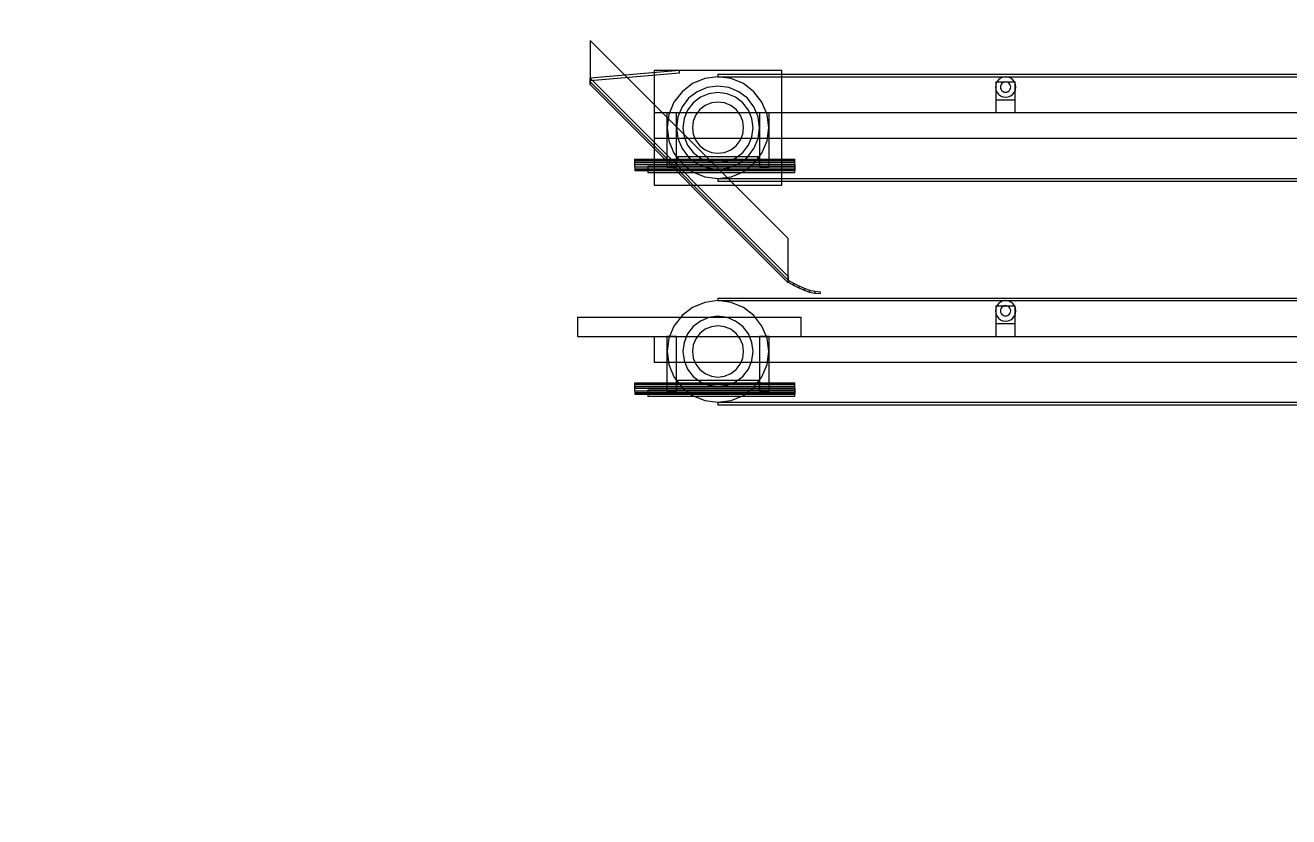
# Model space of a CAD drawing. Header units: millimetres. Extents: x -191664 to 191490, y -197311 to 10263.
# Drawn here: x -634 to 1343, y -178701 to -177463 of the extents above; entities that cross this region are included whole.
import ezdxf

# ---------------------------------------------------------------- set-up
doc = ezdxf.new("R2010")
doc.units = ezdxf.units.MM
doc.layers.add('R15_COTAS_TRANSPORTE_P', color=1, linetype='Continuous', lineweight=0)
doc.layers.add('R15_SECADO_6_PISOS_P', color=3, linetype='Continuous', lineweight=0)
doc.dimstyles.new('PLANTA_20', dxfattribs={"dimtxt": 50, "dimasz": 30, "dimexe": 30, "dimexo": 16, "dimgap": 20, "dimtad": 1, "dimtih": 1, "dimtoh": 1, "dimdec": 1, "dimzin": 0, "dimdsep": 46, "dimcen": 0.09, "dimadec": 0, "dimazin": 0, "dimtfac": 1, "dimtdec": 4, "dimtofl": 0, "dimtmove": 0, "dimatfit": 3, "dimfxl": 1, "dimtolj": 1, "dimtzin": 0, "dimarcsym": 0})

# ---------------------------------------------------------------- blocks, each defined once
blk = doc.blocks.new('*D131')
at = {"layer": 'Defpoints', "color": 0, "transparency": 16777216}
for p in [(1100, -183968.1), (1139.8, -184162.7), (1104.6, -184212), (1304.6, -184212), (1304.6, -184212)]:
    blk.add_point(p, dxfattribs=at)
at = {"layer": 'R15_COTAS_TRANSPORTE_P', "color": 0, "lineweight": -2, "transparency": 16777216}
blk.add_arc((1304.6, -184212), 172, 140.0034, 169.9966, dxfattribs=at)
at = {"layer": 'R15_COTAS_TRANSPORTE_P', "color": 0, "transparency": 16777216}
for points in [[(1169.3, -184097.9), (1176.3, -184105), (1194, -184080.2)], [(1140.2, -184182.6), (1130.2, -184181.7), (1132.6, -184212)]]:
    blk.add_solid(points, dxfattribs=at)
blk = doc.blocks.new('*D132')
at = {"layer": 'Defpoints', "color": 0, "transparency": 16777216}
for p in [(-500, -194490), (-500, -194490), (500, -194490), (203.3, -194656.7), (439.7, -194832)]:
    blk.add_point(p, dxfattribs=at)
at = {"layer": 'R15_COTAS_TRANSPORTE_P', "color": 0, "lineweight": -2, "transparency": 16777216}
blk.add_arc((-500, -194490), 722.8, 342.3783, 357.6217, dxfattribs=at)
at = {"layer": 'R15_COTAS_TRANSPORTE_P', "color": 0, "transparency": 16777216}
for points in [[(217.2, -194519.9), (227.1, -194520.1), (222.8, -194490)], [(193.6, -194710.4), (184.1, -194707.2), (179.2, -194737.2)]]:
    blk.add_solid(points, dxfattribs=at)
blk = doc.blocks.new('*D133')
at = {"layer": 'Defpoints', "color": 0, "transparency": 16777216}
for p in [(439.7, -194148), (217.9, -194406.1), (-500, -194490), (-500, -194490), (500, -194490)]:
    blk.add_point(p, dxfattribs=at)
at = {"layer": 'R15_COTAS_TRANSPORTE_P', "color": 0, "lineweight": -2, "transparency": 16777216}
blk.add_arc((-500, -194490), 722.8, 2.3783, 17.6217, dxfattribs=at)
at = {"layer": 'R15_COTAS_TRANSPORTE_P', "color": 0, "transparency": 16777216}
for points in [[(184.1, -194272.8), (193.6, -194269.6), (179.2, -194242.8)], [(227.1, -194459.9), (217.2, -194460.1), (222.8, -194490)]]:
    blk.add_solid(points, dxfattribs=at)

msp = doc.modelspace()

# ---------------------------------------------------------------- linework, layer by layer
at = {"layer": 'R15_SECADO_6_PISOS_P', "color": 253, "true_color": 0xa8b3b5}
for p, q in [((560, -177797), (250, -177487)), ((250, -177487), (250, -177556)), ((390, -177534), (250, -177546)), ((390, -177538), (250, -177550)), ((250, -177546), (250, -177550)), ((250, -177552), (560, -177862)), ((250, -177556), (250, -177552)), ((390, -177538), (390, -177534)), ((250, -177556), (560, -177866)), ((560, -177866), (560, -177797)), ((560, -177862), (560, -177866))]:
    msp.add_line(p, q, dxfattribs=at)
at = {"layer": 'R15_SECADO_6_PISOS_P', "color": 254, "true_color": 0xd2d7cc}
for p, q in [((250, -177546), (560, -177856)), ((250, -177552), (250, -177546)), ((560, -177856), (560, -177862))]:
    msp.add_line(p, q, dxfattribs=at)
at = {"layer": 'R15_SECADO_6_PISOS_P', "color": 33, "true_color": 0xb7a252}
for p, q in [((350, -177533.5), (550, -177533.5)), ((350, -177533.5), (350, -177713.5)), ((550, -177713.5), (550, -177533.5)), ((350, -177713.5), (550, -177713.5))]:
    msp.add_line(p, q, dxfattribs=at)
at = {"layer": 'R15_SECADO_6_PISOS_P', "color": 253, "true_color": 0xa4b0b5}
for p, q in [((429.42, -177546.71), (410.25, -177554.65)), ((450, -177544), (429.42, -177546.71)), ((470.58, -177546.71), (450, -177544)), ((489.75, -177554.65), (470.58, -177546.71)), ((886.14, -177552), (884.55, -177555.86)), ((888.69, -177548.69), (886.14, -177552)), ((892, -177546.14), (888.69, -177548.69)), ((895.86, -177544.55), (892, -177546.14)), ((900, -177544), (895.86, -177544.55)), ((897.93, -177552.27), (896, -177553.07)), ((900, -177552), (897.93, -177552.27)), ((904.14, -177544.55), (900, -177544)), ((902.07, -177552.27), (900, -177552)), ((904, -177553.07), (902.07, -177552.27)), ((908, -177546.14), (904.14, -177544.55)), ((911.31, -177548.69), (908, -177546.14)), ((913.86, -177552), (911.31, -177548.69)), ((915.45, -177555.86), (913.86, -177552)), ((393.79, -177567.29), (381.15, -177583.75)), ((410.25, -177554.65), (393.79, -177567.29)), ((435.76, -177570.37), (422.5, -177575.87)), ((450, -177568.5), (435.76, -177570.37)), ((464.24, -177570.37), (450, -177568.5)), ((477.5, -177575.87), (464.24, -177570.37)), ((506.21, -177567.29), (489.75, -177554.65)), ((518.85, -177583.75), (506.21, -177567.29)), ((884.55, -177555.86), (884, -177560)), ((884, -177560), (884.55, -177564.14)), ((884.55, -177564.14), (886.14, -177568)), ((886.14, -177568), (888.69, -177571.31)), ((888.69, -177571.31), (892, -177573.86)), ((892.27, -177557.93), (892, -177560)), ((892, -177560), (892.27, -177562.07)), ((893.07, -177556), (892.27, -177557.93)), ((892.27, -177562.07), (893.07, -177564)), ((894.34, -177554.34), (893.07, -177556)), ((893.07, -177564), (894.34, -177565.66)), ((896, -177553.07), (894.34, -177554.34)), ((894.34, -177565.66), (896, -177566.93)), ((896, -177566.93), (897.93, -177567.73)), ((897.93, -177567.73), (900, -177568)), ((900, -177568), (902.07, -177567.73)), ((902.07, -177567.73), (904, -177566.93)), ((905.66, -177554.34), (904, -177553.07)), ((904, -177566.93), (905.66, -177565.66)), ((906.93, -177556), (905.66, -177554.34)), ((905.66, -177565.66), (906.93, -177564)), ((907.73, -177557.93), (906.93, -177556)), ((906.93, -177564), (907.73, -177562.07)), ((908, -177560), (907.73, -177557.93)), ((907.73, -177562.07), (908, -177560)), ((908, -177573.86), (911.31, -177571.31)), ((911.31, -177571.31), (913.86, -177568)), ((913.86, -177568), (915.45, -177564.14)), ((916, -177560), (915.45, -177555.86)), ((915.45, -177564.14), (916, -177560)), ((381.15, -177583.75), (373.21, -177602.92)), ((411.11, -177584.61), (402.37, -177596)), ((422.5, -177575.87), (411.11, -177584.61)), ((430, -177588.86), (421.72, -177595.22)), ((439.65, -177584.86), (430, -177588.86)), ((450, -177583.5), (439.65, -177584.86)), ((460.35, -177584.86), (450, -177583.5)), ((470, -177588.86), (460.35, -177584.86)), ((478.28, -177595.22), (470, -177588.86)), ((488.89, -177584.61), (477.5, -177575.87)), ((497.63, -177596), (488.89, -177584.61)), ((526.79, -177602.92), (518.85, -177583.75)), ((892, -177573.86), (895.86, -177575.45)), ((895.86, -177575.45), (900, -177576)), ((900, -177576), (904.14, -177575.45)), ((904.14, -177575.45), (908, -177573.86)), ((373.21, -177602.92), (370.5, -177623.5)), ((396.87, -177609.26), (395, -177623.5)), ((402.37, -177596), (396.87, -177609.26)), ((415.36, -177603.5), (411.36, -177613.15)), ((421.72, -177595.22), (415.36, -177603.5)), ((484.64, -177603.5), (478.28, -177595.22)), ((488.64, -177613.15), (484.64, -177603.5)), ((503.13, -177609.26), (497.63, -177596)), ((505, -177623.5), (503.13, -177609.26)), ((529.5, -177623.5), (526.79, -177602.92)), ((370.5, -177623.5), (373.21, -177644.08)), ((395, -177623.5), (396.87, -177637.74)), ((411.36, -177613.15), (410, -177623.5)), ((410, -177623.5), (411.36, -177633.85)), ((490, -177623.5), (488.64, -177613.15)), ((488.64, -177633.85), (490, -177623.5)), ((503.13, -177637.74), (505, -177623.5)), ((526.79, -177644.08), (529.5, -177623.5)), ((373.21, -177644.08), (381.15, -177663.25)), ((396.87, -177637.74), (402.37, -177651)), ((402.37, -177651), (411.11, -177662.39)), ((411.36, -177633.85), (415.36, -177643.5)), ((415.36, -177643.5), (421.72, -177651.78)), ((478.28, -177651.78), (484.64, -177643.5)), ((484.64, -177643.5), (488.64, -177633.85)), ((488.89, -177662.39), (497.63, -177651)), ((497.63, -177651), (503.13, -177637.74)), ((518.85, -177663.25), (526.79, -177644.08)), ((381.15, -177663.25), (393.79, -177679.71)), ((411.11, -177662.39), (422.5, -177671.13)), ((421.72, -177651.78), (430, -177658.14)), ((422.5, -177671.13), (435.76, -177676.63)), ((430, -177658.14), (439.65, -177662.14)), ((439.65, -177662.14), (450, -177663.5)), ((450, -177663.5), (460.35, -177662.14)), ((460.35, -177662.14), (470, -177658.14)), ((464.24, -177676.63), (477.5, -177671.13)), ((470, -177658.14), (478.28, -177651.78)), ((477.5, -177671.13), (488.89, -177662.39)), ((506.21, -177679.71), (518.85, -177663.25)), ((393.79, -177679.71), (410.25, -177692.35)), ((435.76, -177676.63), (450, -177678.5)), ((450, -177678.5), (464.24, -177676.63)), ((489.75, -177692.35), (506.21, -177679.71)), ((410.25, -177692.35), (429.42, -177700.29)), ((429.42, -177700.29), (450, -177703)), ((450, -177703), (470.58, -177700.29)), ((470.58, -177700.29), (489.75, -177692.35)), ((410.25, -177904.65), (393.79, -177917.29)), ((429.42, -177896.71), (410.25, -177904.65)), ((450, -177894), (429.42, -177896.71)), ((470.58, -177896.71), (450, -177894)), ((489.75, -177904.65), (470.58, -177896.71)), ((506.21, -177917.29), (489.75, -177904.65)), ((884.55, -177905.86), (884, -177910)), ((886.14, -177902), (884.55, -177905.86)), ((888.69, -177898.69), (886.14, -177902)), ((892, -177896.14), (888.69, -177898.69)), ((895.86, -177894.55), (892, -177896.14)), ((892.27, -177907.93), (892, -177910)), ((893.07, -177906), (892.27, -177907.93)), ((894.34, -177904.34), (893.07, -177906)), ((896, -177903.07), (894.34, -177904.34)), ((900, -177894), (895.86, -177894.55)), ((897.93, -177902.27), (896, -177903.07)), ((900, -177902), (897.93, -177902.27)), ((904.14, -177894.55), (900, -177894)), ((902.07, -177902.27), (900, -177902)), ((904, -177903.07), (902.07, -177902.27)), ((905.66, -177904.34), (904, -177903.07)), ((908, -177896.14), (904.14, -177894.55)), ((906.93, -177906), (905.66, -177904.34)), ((907.73, -177907.93), (906.93, -177906)), ((908, -177910), (907.73, -177907.93)), ((911.31, -177898.69), (908, -177896.14)), ((913.86, -177902), (911.31, -177898.69)), ((915.45, -177905.86), (913.86, -177902)), ((916, -177910), (915.45, -177905.86)), ((393.79, -177917.29), (381.15, -177933.75)), ((422.5, -177925.87), (411.11, -177934.61)), ((435.76, -177920.37), (422.5, -177925.87)), ((450, -177918.5), (435.76, -177920.37)), ((464.24, -177920.37), (450, -177918.5)), ((477.5, -177925.87), (464.24, -177920.37)), ((488.89, -177934.61), (477.5, -177925.87)), ((518.85, -177933.75), (506.21, -177917.29)), ((884, -177910), (884.55, -177914.14)), ((884.55, -177914.14), (886.14, -177918)), ((886.14, -177918), (888.69, -177921.31)), ((888.69, -177921.31), (892, -177923.86)), ((892, -177910), (892.27, -177912.07)), ((892, -177923.86), (895.86, -177925.45)), ((892.27, -177912.07), (893.07, -177914)), ((893.07, -177914), (894.34, -177915.66)), ((894.34, -177915.66), (896, -177916.93)), ((895.86, -177925.45), (900, -177926)), ((896, -177916.93), (897.93, -177917.73)), ((897.93, -177917.73), (900, -177918)), ((900, -177918), (902.07, -177917.73)), ((900, -177926), (904.14, -177925.45)), ((902.07, -177917.73), (904, -177916.93)), ((904, -177916.93), (905.66, -177915.66)), ((904.14, -177925.45), (908, -177923.86)), ((905.66, -177915.66), (906.93, -177914)), ((906.93, -177914), (907.73, -177912.07)), ((907.73, -177912.07), (908, -177910)), ((908, -177923.86), (911.31, -177921.31)), ((911.31, -177921.31), (913.86, -177918)), ((913.86, -177918), (915.45, -177914.14)), ((915.45, -177914.14), (916, -177910)), ((381.15, -177933.75), (373.21, -177952.92)), ((402.37, -177946), (396.87, -177959.26)), ((411.11, -177934.61), (402.37, -177946)), ((421.72, -177945.22), (415.36, -177953.5)), ((430, -177938.86), (421.72, -177945.22)), ((439.65, -177934.86), (430, -177938.86)), ((450, -177933.5), (439.65, -177934.86)), ((460.35, -177934.86), (450, -177933.5)), ((470, -177938.86), (460.35, -177934.86)), ((478.28, -177945.22), (470, -177938.86)), ((484.64, -177953.5), (478.28, -177945.22)), ((497.63, -177946), (488.89, -177934.61)), ((503.13, -177959.26), (497.63, -177946)), ((526.79, -177952.92), (518.85, -177933.75)), ((373.21, -177952.92), (370.5, -177973.5)), ((396.87, -177959.26), (395, -177973.5)), ((411.36, -177963.15), (410, -177973.5)), ((415.36, -177953.5), (411.36, -177963.15)), ((488.64, -177963.15), (484.64, -177953.5)), ((490, -177973.5), (488.64, -177963.15)), ((505, -177973.5), (503.13, -177959.26)), ((529.5, -177973.5), (526.79, -177952.92)), ((370.5, -177973.5), (373.21, -177994.08)), ((395, -177973.5), (396.87, -177987.74)), ((396.87, -177987.74), (402.37, -178001)), ((410, -177973.5), (411.36, -177983.85)), ((411.36, -177983.85), (415.36, -177993.5)), ((484.64, -177993.5), (488.64, -177983.85)), ((488.64, -177983.85), (490, -177973.5)), ((497.63, -178001), (503.13, -177987.74)), ((503.13, -177987.74), (505, -177973.5)), ((526.79, -177994.08), (529.5, -177973.5)), ((373.21, -177994.08), (381.15, -178013.25)), ((402.37, -178001), (411.11, -178012.39)), ((415.36, -177993.5), (421.72, -178001.78)), ((421.72, -178001.78), (430, -178008.14)), ((470, -178008.14), (478.28, -178001.78)), ((478.28, -178001.78), (484.64, -177993.5)), ((488.89, -178012.39), (497.63, -178001)), ((518.85, -178013.25), (526.79, -177994.08)), ((381.15, -178013.25), (393.79, -178029.71)), ((411.11, -178012.39), (422.5, -178021.13)), ((422.5, -178021.13), (435.76, -178026.63)), ((430, -178008.14), (439.65, -178012.14)), ((435.76, -178026.63), (450, -178028.5)), ((439.65, -178012.14), (450, -178013.5)), ((450, -178013.5), (460.35, -178012.14)), ((450, -178028.5), (464.24, -178026.63)), ((460.35, -178012.14), (470, -178008.14)), ((464.24, -178026.63), (477.5, -178021.13)), ((477.5, -178021.13), (488.89, -178012.39)), ((506.21, -178029.71), (518.85, -178013.25)), ((393.79, -178029.71), (410.25, -178042.35)), ((410.25, -178042.35), (429.42, -178050.29)), ((470.58, -178050.29), (489.75, -178042.35)), ((489.75, -178042.35), (506.21, -178029.71)), ((429.42, -178050.29), (450, -178053)), ((450, -178053), (470.58, -178050.29))]:
    msp.add_line(p, q, dxfattribs=at)
at = {"layer": 'R15_SECADO_6_PISOS_P', "color": 8, "true_color": 0x727f77}
for p, q in [((450, -177540), (19550, -177540)), ((450, -177540), (450, -177544)), ((450, -177544), (19550, -177544)), ((450, -177890), (19550, -177890)), ((450, -177890), (450, -177894)), ((450, -177894), (19550, -177894))]:
    msp.add_line(p, q, dxfattribs=at)
at = {"layer": 'R15_SECADO_6_PISOS_P', "color": 8, "true_color": 0x617680}
for p, q in [((885, -177552), (915, -177552)), ((885, -177552), (885, -177580)), ((915, -177580), (915, -177552)), ((885, -177580), (915, -177580)), ((885, -177580), (885, -177600)), ((915, -177600), (915, -177580)), ((350, -177600), (19650, -177600)), ((350, -177600), (350, -177640)), ((370, -177599.5), (385, -177599.5)), ((370, -177599.5), (370, -177685.5)), ((385, -177685.5), (385, -177599.5)), ((515, -177599.5), (530, -177599.5)), ((515, -177599.5), (515, -177685.5)), ((530, -177685.5), (530, -177599.5)), ((885, -177600), (915, -177600)), ((350, -177640), (19650, -177640)), ((385, -177668.5), (515, -177668.5)), ((385, -177668.5), (385, -177683.5)), ((515, -177683.5), (515, -177668.5)), ((340, -177683.5), (570, -177683.5)), ((340, -177683.5), (340, -177693.5)), ((370, -177685.5), (385, -177685.5)), ((385, -177683.5), (515, -177683.5)), ((515, -177685.5), (530, -177685.5)), ((570, -177693.5), (570, -177683.5)), ((340, -177693.5), (570, -177693.5)), ((885, -177902), (915, -177902)), ((885, -177902), (885, -177930)), ((915, -177930), (915, -177902)), ((230, -177920), (580, -177920)), ((230, -177920), (230, -177950)), ((580, -177950), (580, -177920)), ((885, -177930), (915, -177930)), ((885, -177930), (885, -177950)), ((915, -177950), (915, -177930)), ((230, -177950), (580, -177950)), ((350, -177950), (19650, -177950)), ((350, -177950), (350, -177990)), ((370, -177949.5), (385, -177949.5)), ((370, -177949.5), (370, -178035.5)), ((385, -178035.5), (385, -177949.5)), ((515, -177949.5), (530, -177949.5)), ((515, -177949.5), (515, -178035.5)), ((530, -178035.5), (530, -177949.5)), ((885, -177950), (915, -177950)), ((350, -177990), (19650, -177990)), ((385, -178018.5), (515, -178018.5)), ((385, -178018.5), (385, -178033.5)), ((515, -178033.5), (515, -178018.5)), ((340, -178033.5), (570, -178033.5)), ((340, -178033.5), (340, -178043.5)), ((340, -178043.5), (570, -178043.5)), ((370, -178035.5), (385, -178035.5)), ((385, -178033.5), (515, -178033.5)), ((515, -178035.5), (530, -178035.5)), ((570, -178043.5), (570, -178033.5))]:
    msp.add_line(p, q, dxfattribs=at)
at = {"layer": 'R15_SECADO_6_PISOS_P', "color": 55, "true_color": 0xb2a258}
for p, q in [((417.5, -177567.21), (404.04, -177577.54)), ((433.18, -177560.71), (417.5, -177567.21)), ((450, -177558.5), (433.18, -177560.71)), ((466.82, -177560.71), (450, -177558.5)), ((482.5, -177567.21), (466.82, -177560.71)), ((495.96, -177577.54), (482.5, -177567.21)), ((393.71, -177591), (387.21, -177606.68)), ((404.04, -177577.54), (393.71, -177591)), ((506.29, -177591), (495.96, -177577.54)), ((512.79, -177606.68), (506.29, -177591)), ((387.21, -177606.68), (385, -177623.5)), ((515, -177623.5), (512.79, -177606.68)), ((385, -177623.5), (387.21, -177640.32)), ((512.79, -177640.32), (515, -177623.5)), ((387.21, -177640.32), (393.71, -177656)), ((506.29, -177656), (512.79, -177640.32)), ((393.71, -177656), (404.04, -177669.46)), ((404.04, -177669.46), (417.5, -177679.79)), ((482.5, -177679.79), (495.96, -177669.46)), ((495.96, -177669.46), (506.29, -177656)), ((417.5, -177679.79), (433.18, -177686.29)), ((433.18, -177686.29), (450, -177688.5)), ((450, -177688.5), (466.82, -177686.29)), ((466.82, -177686.29), (482.5, -177679.79))]:
    msp.add_line(p, q, dxfattribs=at)
at = {"layer": 'R15_SECADO_6_PISOS_P', "color": 9, "true_color": 0xb2bdc0}
for p, q in [((320, -177673.19), (320, -177672.5)), ((320, -177672.5), (570, -177672.5)), ((320, -177675.14), (320, -177673.19)), ((320, -177673.19), (570, -177673.19)), ((320, -177678.06), (320, -177675.14)), ((320, -177675.14), (570, -177675.14)), ((320, -177681.5), (320, -177678.06)), ((320, -177678.06), (570, -177678.06)), ((320, -177684.94), (320, -177681.5)), ((570, -177681.5), (320, -177681.5)), ((320, -177684.94), (320, -177687.86)), ((320, -177684.94), (570, -177684.94)), ((320, -177687.86), (320, -177689.81)), ((320, -177687.86), (570, -177687.86)), ((320, -177689.81), (320, -177690.5)), ((320, -177689.81), (570, -177689.81)), ((320, -177690.5), (570, -177690.5)), ((570, -177673.19), (570, -177672.5)), ((570, -177675.14), (570, -177673.19)), ((570, -177678.06), (570, -177675.14)), ((570, -177681.5), (570, -177678.06)), ((570, -177681.5), (570, -177684.94)), ((570, -177684.94), (570, -177687.86)), ((570, -177687.86), (570, -177689.81)), ((570, -177689.81), (570, -177690.5)), ((320, -178023.19), (320, -178022.5)), ((320, -178022.5), (570, -178022.5)), ((320, -178025.14), (320, -178023.19)), ((320, -178023.19), (570, -178023.19)), ((320, -178028.06), (320, -178025.14)), ((320, -178025.14), (570, -178025.14)), ((570, -178023.19), (570, -178022.5)), ((570, -178025.14), (570, -178023.19)), ((570, -178028.06), (570, -178025.14)), ((320, -178031.5), (320, -178028.06)), ((320, -178028.06), (570, -178028.06)), ((320, -178034.94), (320, -178031.5)), ((570, -178031.5), (320, -178031.5)), ((320, -178034.94), (320, -178037.86)), ((320, -178034.94), (570, -178034.94)), ((320, -178037.86), (320, -178039.81)), ((320, -178037.86), (570, -178037.86)), ((320, -178039.81), (320, -178040.5)), ((320, -178039.81), (570, -178039.81)), ((320, -178040.5), (570, -178040.5)), ((570, -178031.5), (570, -178028.06)), ((570, -178031.5), (570, -178034.94)), ((570, -178034.94), (570, -178037.86)), ((570, -178037.86), (570, -178039.81)), ((570, -178039.81), (570, -178040.5))]:
    msp.add_line(p, q, dxfattribs=at)
at = {"layer": 'R15_SECADO_6_PISOS_P', "color": 251, "true_color": 0x66766c}
for p, q in [((450, -177703), (19550, -177703)), ((450, -177703), (450, -177707)), ((450, -177707), (19550, -177707)), ((450, -178053), (19550, -178053)), ((450, -178053), (450, -178057)), ((450, -178057), (19550, -178057))]:
    msp.add_line(p, q, dxfattribs=at)
at = {"layer": 'R15_SECADO_6_PISOS_P', "color": 9, "true_color": 0xc7cdbf}
for p, q in [((560, -177862), (568.33, -177866.66)), ((560, -177865), (560, -177862)), ((560, -177865), (568.33, -177869.66)), ((568.33, -177866.66), (568.33, -177869.66)), ((568.33, -177866.66), (576.67, -177871)), ((568.33, -177869.66), (576.67, -177874)), ((576.67, -177871), (576.67, -177874)), ((576.67, -177871), (585, -177874.73)), ((576.67, -177874), (585, -177877.73)), ((585, -177874.73), (585, -177877.73)), ((585, -177874.73), (593.33, -177877.59)), ((585, -177877.73), (593.33, -177880.59)), ((593.33, -177877.59), (593.33, -177880.59)), ((593.33, -177877.59), (601.67, -177879.39)), ((593.33, -177880.59), (601.67, -177882.39)), ((601.67, -177879.39), (601.67, -177882.39)), ((601.67, -177879.39), (610, -177880)), ((601.67, -177882.39), (610, -177883)), ((610, -177880), (610, -177883))]:
    msp.add_line(p, q, dxfattribs=at)

# ---------------------------------------------------------------- dimensions: what is measured, and where the dimension line sits
at = {"layer": 'R15_COTAS_TRANSPORTE_P'}
for base, line1, line2, picture, middle in [((217.89, -194406.09), ((-500, -194490), (500, -194490)), ((-500, -194490), (439.69, -194147.98)), '*D133', (191490.46, -33543.69)), ((203.29, -194656.68), ((-500, -194490), (500, -194490)), ((-500, -194490), (439.69, -194832.02)), '*D132', (-191664.11, -34001.98)), ((1139.8, -184162.66), ((1304.62, -184212), (1104.62, -184212)), ((1304.62, -184212), (1100, -183968.15)), '*D131', (-166426.35, -78863.51))]:
    dim = msp.add_angular_dim_2l(base=base, line1=line1, line2=line2, dimstyle='PLANTA_20', dxfattribs=at)
    dim.commit()
    dim.dimension.update_dxf_attribs({"geometry": picture, "text_midpoint": middle})

doc.saveas('drawing.dxf')
